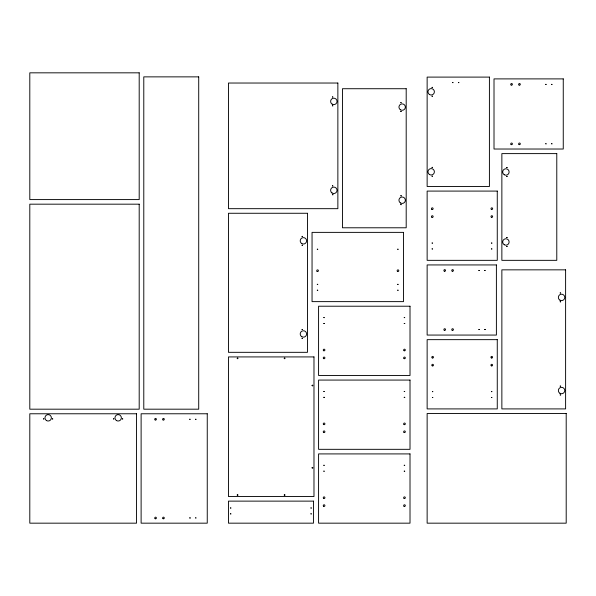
<?xml version="1.0" encoding="UTF-8"?>
<svg xmlns="http://www.w3.org/2000/svg" width="596" height="596" viewBox="0 0 596 596"><rect width="100%" height="100%" fill="white"/><g stroke="black" fill="none" stroke-linecap="round" stroke-linejoin="round"><path stroke-width="0.89" d="M43.486 418.899L44.037 418.958L43.486 418.884M52.306 418.899L52.85 418.958L52.306 418.884M113.478 418.899L114.022 418.936L113.478 418.884M122.292 418.899L122.843 418.936L122.292 418.884M189.707 419.256L190.258 419.316L189.714 419.219M189.707 517.924L190.258 517.961L189.707 517.924M195.592 419.271L196.136 419.331L195.592 419.249M195.592 517.909L196.136 517.969L195.592 517.872M230.488 507.978L231.039 508.038L230.496 507.956M230.488 513.856L231.039 513.916L230.496 513.834M237.201 358.36C238.46 359.798 237.946 356.766 237.201 358.323M237.201 495.03C238.4 496.52 237.968 493.413 237.201 495.03M284.225 358.36C285.424 359.828 285.067 356.766 284.225 358.323M284.225 495.03C285.424 496.528 285.007 493.399 284.225 495.03M302.045 236.396L302.589 236.456L302.045 236.359M302.045 245.209L302.589 245.269L302.045 245.172M302.045 329.528L302.589 329.573L302.045 329.528M302.045 338.349L302.589 338.409L302.045 338.312M312.051 385.545C313.235 387.035 312.855 383.966 312.058 385.515M317.288 249.232L317.839 249.292L317.296 249.195M317.288 284.344L317.839 284.396L317.296 284.299M317.288 290.222L317.839 290.274L317.296 290.178M312.051 467.845C313.25 469.32 312.9 466.214 312.051 467.845M310.903 507.978L311.455 508.038L310.911 507.956M310.903 513.856L311.455 513.916L310.911 513.834M323.807 317.594L324.358 317.653L323.814 317.556M323.807 323.472L324.358 323.509L323.807 323.472M332.441 96.969L332.993 97.029L332.449 96.947M332.441 105.783L332.993 105.842L332.449 105.745M323.807 391.438L324.358 391.498L323.814 391.401M323.807 397.316L324.358 397.361L323.807 397.316M332.441 185.877L332.993 185.937L332.449 185.84M332.441 194.698L332.993 194.736L332.441 194.698M323.807 465.29L324.358 465.349L323.814 465.245M323.807 471.168L324.358 471.227L323.814 471.131M400.78 102.661L401.324 102.721L400.788 102.624M400.78 111.482L401.324 111.541L400.788 111.445M397.703 249.232L398.247 249.292L397.711 249.195M400.78 195.801L401.332 195.838L400.78 195.801M397.703 284.344L398.247 284.396L397.711 284.299M397.703 290.222L398.247 290.274L397.711 290.178M400.78 204.614L401.324 204.674L400.78 204.599M404.222 317.594L404.773 317.653L404.23 317.556M404.222 323.472L404.773 323.509L404.222 323.472M404.222 391.438L404.773 391.498L404.23 391.401M404.222 397.316L404.773 397.361L404.222 397.316M404.222 465.29L404.773 465.349L404.23 465.245M404.222 471.168L404.773 471.227L404.23 471.131M432.011 87.366L432.554 87.426L432.011 87.351M432.011 96.187L432.554 96.247L432.011 96.165M432.011 167.372L432.562 167.409L432.011 167.349M432.011 176.185L432.554 176.245L432.018 176.148M432.078 243.056L432.629 243.116L432.085 243.019M432.085 248.934L432.636 248.994L432.093 248.897M432.376 391.617L432.927 391.676L432.376 391.594M432.376 397.495L432.927 397.554L432.383 397.457M452.58 82.591L453.131 82.65L452.587 82.576M458.458 82.591L459.009 82.65L458.466 82.576M478.849 270.428L479.393 270.487L478.849 270.405M478.849 329.528L479.4 329.573L478.849 329.528M484.727 270.428L485.278 270.487L484.727 270.405M484.727 329.528L485.278 329.573L484.727 329.528M491.499 243.056L492.05 243.116L491.506 243.019M491.491 248.934L492.043 248.994L491.499 248.897M491.484 391.617L492.028 391.676L491.484 391.594M491.484 397.495L492.028 397.554L491.484 397.457M506.727 167.558L507.278 167.61L506.727 167.536M506.727 176.371L507.278 176.431L506.734 176.334M506.727 237.543L507.278 237.58L506.727 237.521M506.727 246.364L507.278 246.416L506.727 246.342M545.72 84.364L546.264 84.423L545.727 84.327M545.72 143.785L546.264 143.845L545.727 143.748M551.598 84.371L552.142 84.431L551.605 84.334M551.598 143.778L552.142 143.837L551.605 143.74M560.188 292.971L560.732 293.031L560.188 292.934M560.188 301.792L560.732 301.829L560.188 301.77M560.188 386.111L560.732 386.171L560.188 386.074M560.188 394.925L560.732 394.969L560.188 394.91M139.196 72.831L29.8 72.831L29.8 199.585L139.196 199.585L139.196 72.831M198.714 76.869L143.785 76.869L143.785 409.184L198.714 409.184L198.714 76.869M489.413 77.1L427.138 77.1L427.138 186.496L489.413 186.496L489.413 77.1M563.257 78.895L494.01 78.895L494.01 149.022L563.257 149.022L563.257 78.895M337.865 83.03L228.469 83.03L228.469 208.675L337.865 208.675L337.865 83.03M406.196 88.722L342.454 88.722L342.454 227.784L406.196 227.784L406.196 88.722M556.783 153.612L501.862 153.612L501.862 260.34L556.783 260.34L556.783 153.612M497.265 191.085L427.138 191.085L427.138 260.34L497.265 260.34L497.265 191.085M139.196 204.175L29.8 204.175L29.8 409.184L139.196 409.184L139.196 204.175M307.462 213.271L228.469 213.271L228.469 352.325L307.462 352.325L307.462 213.271M403.492 232.373L312.051 232.373L312.051 301.628L403.492 301.628L403.492 232.373M496.393 264.937L427.138 264.937L427.138 335.064L496.393 335.064L496.393 264.937M565.604 269.846L501.862 269.846L501.862 408.908L565.604 408.908L565.604 269.846M410.011 306.217L318.577 306.217L318.577 375.473L410.011 375.473L410.011 306.217M497.265 339.653L427.138 339.653L427.138 408.908L497.265 408.908L497.265 339.653M313.98 356.922L228.469 356.922L228.469 496.535L313.98 496.535L313.98 356.922M410.011 380.069L318.577 380.069L318.577 449.324L410.011 449.324L410.011 380.069M566.2 413.497L427.138 413.497L427.138 523.169L566.2 523.169L566.2 413.497M136.529 413.773L29.8 413.773L29.8 523.169L136.529 523.169L136.529 413.773M207.252 413.773L141.118 413.773L141.118 523.169L207.252 523.169L207.252 413.773M410.011 453.914L318.577 453.914L318.577 523.169L410.011 523.169L410.011 453.914M313.474 501.124L228.469 501.124L228.469 523.169L313.474 523.169L313.474 501.124M432.234 357.943A0.827 0.827 0 0 0 433.478 357.228A0.827 0.827 0 0 0 432.234 356.505A0.827 0.827 0 0 0 432.234 357.943M432.234 365.84A0.827 0.827 0 0 0 433.478 365.125A0.827 0.827 0 0 0 432.234 364.409A0.827 0.827 0 0 0 432.234 365.84M491.342 357.943A0.827 0.827 0 0 0 492.579 357.228A0.827 0.827 0 0 0 491.342 356.505A0.827 0.827 0 0 0 491.342 357.943M491.342 365.84A0.827 0.827 0 0 0 492.579 365.125A0.827 0.827 0 0 0 491.342 364.409A0.827 0.827 0 0 0 491.342 365.84M444.296 330.266A0.827 0.827 0 0 0 445.54 329.551A0.827 0.827 0 0 0 444.296 328.836A0.827 0.827 0 0 0 444.296 330.266M452.193 330.266A0.827 0.827 0 0 0 453.437 329.551A0.827 0.827 0 0 0 452.193 328.836A0.827 0.827 0 0 0 452.193 330.266M444.296 271.158A0.827 0.827 0 0 0 445.54 270.442A0.827 0.827 0 0 0 444.296 269.727A0.827 0.827 0 0 0 444.296 271.158M452.193 271.158A0.827 0.827 0 0 0 453.437 270.442A0.827 0.827 0 0 0 452.193 269.727A0.827 0.827 0 0 0 452.193 271.158M559.957 300.19A3.218 3.218 0 0 0 564.777 297.404A3.218 3.218 0 0 0 559.957 294.618A3.218 3.218 0 0 0 559.957 300.19M559.957 393.323A3.218 3.218 0 0 0 564.777 390.536A3.218 3.218 0 0 0 559.957 387.758A3.218 3.218 0 0 0 559.957 393.323M519.064 144.56A0.827 0.827 0 0 0 520.308 143.845A0.827 0.827 0 0 0 519.064 143.129A0.827 0.827 0 0 0 519.064 144.56M511.115 144.545A0.827 0.827 0 0 0 512.404 143.919A0.827 0.827 0 0 0 511.219 143.114A0.827 0.827 0 0 0 511.115 144.545M519.064 85.057A0.827 0.827 0 0 0 520.308 84.341A0.827 0.827 0 0 0 519.064 83.626A0.827 0.827 0 0 0 519.064 85.057M511.115 85.019A0.827 0.827 0 0 0 512.404 84.394A0.827 0.827 0 0 0 511.219 83.589A0.827 0.827 0 0 0 511.115 85.019M504.29 174.77A3.218 3.218 0 0 0 509.118 171.983A3.218 3.218 0 0 0 504.29 169.197A3.218 3.218 0 0 0 504.29 174.77M504.29 244.755A3.218 3.218 0 0 0 509.118 241.969A3.218 3.218 0 0 0 504.29 239.19A3.218 3.218 0 0 0 504.29 244.755M431.899 217.279A0.827 0.827 0 0 0 433.143 216.557A0.827 0.827 0 0 0 431.899 215.841A0.827 0.827 0 0 0 431.899 217.279M431.839 209.345A0.827 0.827 0 0 0 433.128 208.719A0.827 0.827 0 0 0 431.944 207.915A0.827 0.827 0 0 0 431.839 209.345M491.402 217.279A0.827 0.827 0 0 0 492.646 216.557A0.827 0.827 0 0 0 491.402 215.841A0.827 0.827 0 0 0 491.402 217.279M491.365 209.345A0.827 0.827 0 0 0 492.654 208.719A0.827 0.827 0 0 0 491.469 207.915A0.827 0.827 0 0 0 491.365 209.345M429.574 94.585A3.218 3.218 0 0 0 434.395 91.799A3.218 3.218 0 0 0 429.574 89.013A3.218 3.218 0 0 0 429.574 94.585M429.574 174.583A3.218 3.218 0 0 0 434.395 171.797A3.218 3.218 0 0 0 429.574 169.018A3.218 3.218 0 0 0 429.574 174.583M400.549 109.873A3.218 3.218 0 0 0 405.369 107.094A3.218 3.218 0 0 0 400.549 104.307A3.218 3.218 0 0 0 400.549 109.873M400.549 203.012A3.218 3.218 0 0 0 405.369 200.226A3.218 3.218 0 0 0 400.549 197.44A3.218 3.218 0 0 0 400.549 203.012M317.102 271.381A0.827 0.827 0 0 0 318.391 270.755A0.827 0.827 0 0 0 317.206 269.951A0.827 0.827 0 0 0 317.102 271.381M397.562 271.411A0.827 0.827 0 0 0 398.806 270.696A0.827 0.827 0 0 0 397.562 269.981A0.827 0.827 0 0 0 397.562 271.411M404.088 350.724A0.827 0.827 0 0 0 405.325 350.008A0.827 0.827 0 0 0 404.088 349.293A0.827 0.827 0 0 0 404.088 350.724M404.088 358.621A0.827 0.827 0 0 0 405.325 357.905A0.827 0.827 0 0 0 404.088 357.19A0.827 0.827 0 0 0 404.088 358.621M323.673 350.724A0.827 0.827 0 0 0 324.909 350.008A0.827 0.827 0 0 0 323.673 349.293A0.827 0.827 0 0 0 323.673 350.724M323.673 358.621A0.827 0.827 0 0 0 324.909 357.905A0.827 0.827 0 0 0 323.673 357.19A0.827 0.827 0 0 0 323.673 358.621M404.088 424.568A0.827 0.827 0 0 0 405.325 423.853A0.827 0.827 0 0 0 404.088 423.138A0.827 0.827 0 0 0 404.088 424.568M404.088 432.465A0.827 0.827 0 0 0 405.325 431.75A0.827 0.827 0 0 0 404.088 431.035A0.827 0.827 0 0 0 404.088 432.465M323.673 424.568A0.827 0.827 0 0 0 324.909 423.853A0.827 0.827 0 0 0 323.673 423.138A0.827 0.827 0 0 0 323.673 424.568M323.673 432.465A0.827 0.827 0 0 0 324.909 431.75A0.827 0.827 0 0 0 323.673 431.035A0.827 0.827 0 0 0 323.673 432.465M404.088 506.317A0.827 0.827 0 0 0 405.325 505.602A0.827 0.827 0 0 0 404.088 504.879A0.827 0.827 0 0 0 404.088 506.317M404.088 498.412A0.827 0.827 0 0 0 405.325 497.697A0.827 0.827 0 0 0 404.088 496.982A0.827 0.827 0 0 0 404.088 498.412M323.673 506.317A0.827 0.827 0 0 0 324.909 505.602A0.827 0.827 0 0 0 323.673 504.879A0.827 0.827 0 0 0 323.673 506.317M323.673 498.412A0.827 0.827 0 0 0 324.909 497.697A0.827 0.827 0 0 0 323.673 496.982A0.827 0.827 0 0 0 323.673 498.412M332.017 192.97A3.218 3.218 0 0 0 337.031 190.534A3.218 3.218 0 0 0 332.419 187.412A3.218 3.218 0 0 0 332.017 192.97M332.21 104.181A3.218 3.218 0 0 0 337.038 101.394A3.218 3.218 0 0 0 332.21 98.616A3.218 3.218 0 0 0 332.21 104.181M301.814 243.608A3.218 3.218 0 0 0 306.635 240.821A3.218 3.218 0 0 0 301.814 238.042A3.218 3.218 0 0 0 301.814 243.608M301.814 336.74A3.218 3.218 0 0 0 306.635 333.961A3.218 3.218 0 0 0 301.814 331.175A3.218 3.218 0 0 0 301.814 336.74M116.555 420.605A3.218 3.218 0 0 0 121.375 417.818A3.218 3.218 0 0 0 116.555 415.032A3.218 3.218 0 0 0 116.555 420.605M46.562 420.605A3.218 3.218 0 0 0 51.383 417.818A3.218 3.218 0 0 0 46.562 415.032A3.218 3.218 0 0 0 46.562 420.605M163.058 518.699A0.827 0.827 0 0 0 164.295 517.984A0.827 0.827 0 0 0 163.058 517.268A0.827 0.827 0 0 0 163.058 518.699M155.161 518.706A0.827 0.827 0 0 0 156.398 517.991A0.827 0.827 0 0 0 155.161 517.276A0.827 0.827 0 0 0 155.161 518.706M163.058 419.957A0.827 0.827 0 0 0 164.295 419.241A0.827 0.827 0 0 0 163.058 418.526A0.827 0.827 0 0 0 163.058 419.957M155.161 419.942A0.827 0.827 0 0 0 156.398 419.226A0.827 0.827 0 0 0 155.161 418.511A0.827 0.827 0 0 0 155.161 419.942"/></g></svg>
